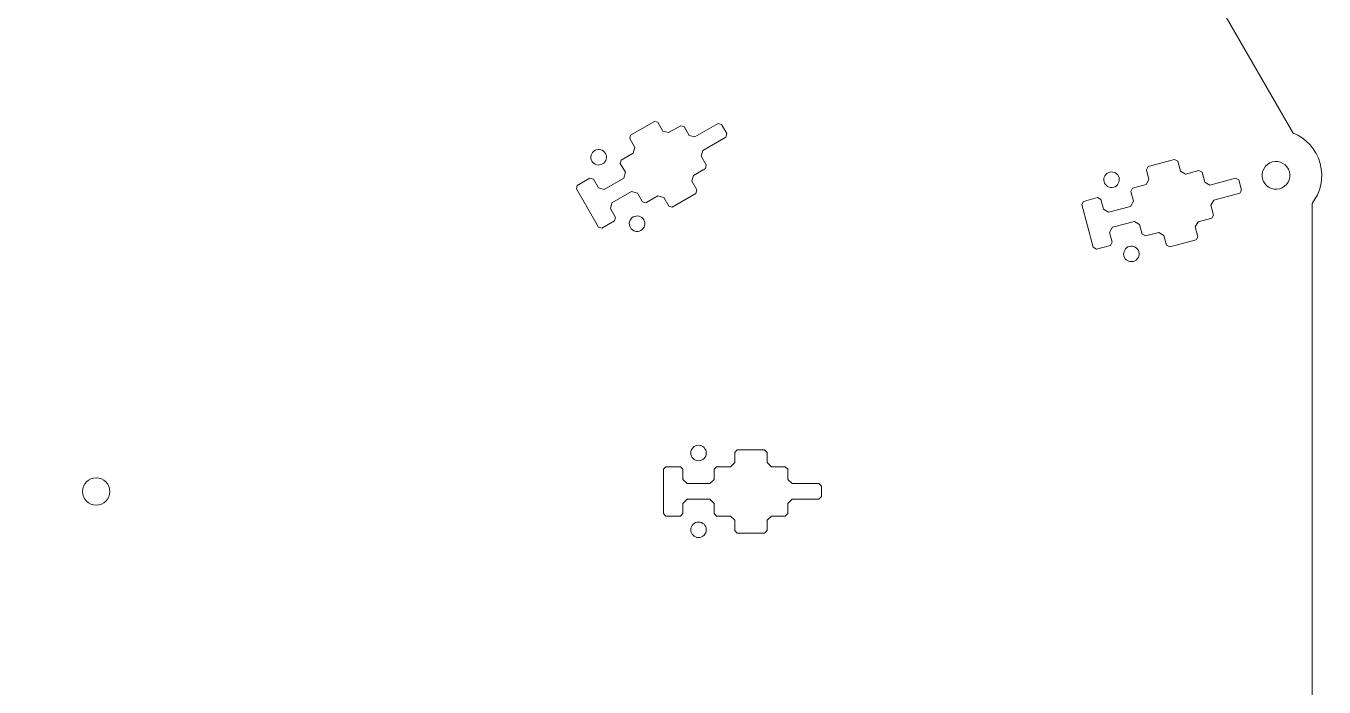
# Model space of a CAD drawing. Header units: millimetres. Extents: x -838 to 837, y -478 to 363.
# Drawn here: x -496 to -112.4, y -57.8 to 137.6 of the extents above; entities that cross this region are included whole.
import ezdxf

# ---------------------------------------------------------------- set-up
doc = ezdxf.new("R2010")
doc.units = ezdxf.units.MM
doc.header["$MEASUREMENT"] = 0
doc.layers.add('layer 1', color=7, linetype='Continuous')

msp = doc.modelspace()

# ---------------------------------------------------------------- linework, layer by layer
at = {"layer": 'layer 1', "color": 250, "lineweight": 9}
for points, knots in [([(-560.383, -359.3215), (-560.383, -359.3215), (-500.6636, -359.3215), (-500.6636, -359.3215), (-500.6636, -359.3215), (-500.6636, -359.3215), (-500.6638, -359.3213), (-500.6638, -359.3213), (-500.6638, -359.3213), (-498.8603, -359.3092), (-496.8282, -358.737), (-496.8059, -355.4042), (-496.8059, -355.4042), (-496.8059, -355.4042), (-496.8057, -334.1554), (-496.8057, -334.1554), (-496.8057, -334.1554), (-496.8057, -332.0253), (-495.139, -331.1553), (-493.2531, -331.1553), (-493.2531, -331.1553), (-493.2531, -331.1553), (-456.8051, -331.1552), (-456.8051, -331.1552), (-456.8051, -331.1552), (-455.1555, -331.1552), (-453.8048, -332.5057), (-453.8048, -334.1552), (-453.8048, -334.1552), (-453.8048, -334.1552), (-453.8053, -355.404), (-453.8053, -355.404), (-453.8053, -355.404), (-453.7758, -359.8174), (-449.9051, -359.2605), (-449.8954, -359.3215), (-449.8954, -359.3215), (-449.8954, -359.3215), (-390.1761, -359.3215), (-390.1761, -359.3215), (-390.1761, -359.3215), (-386.9491, -361.8473), (-382.6159, -362.8791), (-378.3527, -361.7368), (-378.3527, -361.7368), (-374.0895, -360.5945), (-370.8527, -357.5343), (-369.321, -353.7333), (-369.321, -353.7333), (-369.321, -353.7333), (-221.9159, -268.629), (-221.9159, -268.629), (-221.9159, -268.629), (-217.8583, -269.203), (-213.5898, -267.9299), (-210.4689, -264.809), (-210.4689, -264.809), (-207.348, -261.6881), (-206.0749, -257.4195), (-206.6489, -253.3619), (-206.6489, -253.3619), (-206.6489, -253.3619), (-121.5447, -105.9569), (-121.5447, -105.9569), (-121.5447, -105.9569), (-117.7438, -104.4252), (-114.6836, -101.1884), (-113.5413, -96.9252), (-113.5413, -96.9252), (-112.399, -92.6619), (-113.4308, -88.3286), (-115.9567, -85.1016), (-115.9567, -85.1016), (-115.9567, -85.1016), (-115.9568, 85.1075), (-115.9568, 85.1075), (-115.9568, 85.1075), (-113.4327, 88.3341), (-112.402, 92.666), (-113.5439, 96.9278), (-113.5439, 96.9278), (-114.6857, 101.189), (-117.7436, 104.4249), (-121.5422, 105.9574), (-121.5422, 105.9574), (-121.5422, 105.9574), (-206.6504, 253.3694), (-206.6504, 253.3694), (-206.6504, 253.3694), (-206.0786, 257.4251), (-207.3519, 261.6909), (-210.4712, 264.8102), (-210.4712, 264.8102), (-213.5902, 267.9292), (-217.8557, 269.2026), (-221.9111, 268.6311), (-221.9111, 268.6311), (-221.9111, 268.6311), (-369.3255, 353.7409), (-369.3255, 353.7409), (-369.3255, 353.7409), (-370.8585, 357.5384), (-374.0937, 360.5955), (-378.3541, 361.7371), (-378.3541, 361.7371), (-382.6146, 362.8787), (-386.9451, 361.8489), (-390.1714, 359.3265), (-390.1714, 359.3265), (-390.1714, 359.3265), (-560.3916, 359.3265), (-560.3916, 359.3265), (-560.3916, 359.3265), (-563.6179, 361.8485), (-567.9481, 362.8782), (-572.2084, 361.7367), (-572.2084, 361.7367), (-576.469, 360.5951), (-579.7045, 357.5378), (-581.2373, 353.74), (-581.2373, 353.74), (-581.2373, 353.74), (-728.6517, 268.6302), (-728.6517, 268.6302), (-728.6517, 268.6302), (-732.7069, 269.2015), (-736.972, 267.9281), (-740.0909, 264.8092), (-740.0909, 264.8092), (-743.2103, 261.6898), (-744.4836, 257.4238), (-743.9116, 253.3679), (-743.9116, 253.3679), (-743.9116, 253.3679), (-829.0201, 105.9556), (-829.0201, 105.9556), (-829.0201, 105.9556), (-832.8183, 104.4229), (-835.8758, 101.1873), (-837.0176, 96.9264), (-837.0176, 96.9264), (-838.1596, 92.6645), (-837.1287, 88.3325), (-834.6045, 85.1058), (-834.6045, 85.1058), (-834.6045, 85.1058), (-834.6045, -85.1078), (-834.6045, -85.1078), (-834.6045, -85.1078), (-837.1284, -88.3344), (-838.1591, -92.6662), (-837.0172, -96.9279), (-837.0172, -96.9279), (-835.875, -101.1905), (-832.8155, -104.4271), (-829.0153, -105.959), (-829.0153, -105.959), (-829.0153, -105.959), (-743.9102, -253.3655), (-743.9102, -253.3655), (-743.9102, -253.3655), (-744.4834, -257.4224), (-743.2102, -261.69), (-740.0899, -264.8103), (-740.0899, -264.8103), (-736.9691, -267.9311), (-732.7005, -269.2043), (-728.6429, -268.6303), (-728.6429, -268.6303), (-728.6429, -268.6303), (-581.2384, -353.7344), (-581.2384, -353.7344), (-581.2384, -353.7344), (-579.7066, -357.535), (-576.4699, -360.5949), (-572.207, -361.7372), (-572.207, -361.7372), (-567.9436, -362.8796), (-563.61, -361.8476), (-560.383, -359.3215)], [0, 0, 0, 0, 0.02173913, 0.02173913, 0.02173913, 0.02173913, 0.04347826, 0.04347826, 0.04347826, 0.04347826, 0.06521739, 0.06521739, 0.06521739, 0.06521739, 0.08695652, 0.08695652, 0.08695652, 0.08695652, 0.10869565, 0.10869565, 0.10869565, 0.10869565, 0.13043478, 0.13043478, 0.13043478, 0.13043478, 0.15217391, 0.15217391, 0.15217391, 0.15217391, 0.17391304, 0.17391304, 0.17391304, 0.17391304, 0.19565217, 0.19565217, 0.19565217, 0.19565217, 0.2173913, 0.2173913, 0.2173913, 0.2173913, 0.23913043, 0.23913043, 0.23913043, 0.23913043, 0.26086957, 0.26086957, 0.26086957, 0.26086957, 0.2826087, 0.2826087, 0.2826087, 0.2826087, 0.30434783, 0.30434783, 0.30434783, 0.30434783, 0.32608696, 0.32608696, 0.32608696, 0.32608696, 0.34782609, 0.34782609, 0.34782609, 0.34782609, 0.36956522, 0.36956522, 0.36956522, 0.36956522, 0.39130435, 0.39130435, 0.39130435, 0.39130435, 0.41304348, 0.41304348, 0.41304348, 0.41304348, 0.43478261, 0.43478261, 0.43478261, 0.43478261, 0.45652174, 0.45652174, 0.45652174, 0.45652174, 0.47826087, 0.47826087, 0.47826087, 0.47826087, 0.5, 0.5, 0.5, 0.5, 0.52173913, 0.52173913, 0.52173913, 0.52173913, 0.54347826, 0.54347826, 0.54347826, 0.54347826, 0.56521739, 0.56521739, 0.56521739, 0.56521739, 0.58695652, 0.58695652, 0.58695652, 0.58695652, 0.60869565, 0.60869565, 0.60869565, 0.60869565, 0.63043478, 0.63043478, 0.63043478, 0.63043478, 0.65217391, 0.65217391, 0.65217391, 0.65217391, 0.67391304, 0.67391304, 0.67391304, 0.67391304, 0.69565217, 0.69565217, 0.69565217, 0.69565217, 0.7173913, 0.7173913, 0.7173913, 0.7173913, 0.73913043, 0.73913043, 0.73913043, 0.73913043, 0.76086957, 0.76086957, 0.76086957, 0.76086957, 0.7826087, 0.7826087, 0.7826087, 0.7826087, 0.80434783, 0.80434783, 0.80434783, 0.80434783, 0.82608696, 0.82608696, 0.82608696, 0.82608696, 0.84782609, 0.84782609, 0.84782609, 0.84782609, 0.86956522, 0.86956522, 0.86956522, 0.86956522, 0.89130435, 0.89130435, 0.89130435, 0.89130435, 0.91304348, 0.91304348, 0.91304348, 0.91304348, 0.93478261, 0.93478261, 0.93478261, 0.93478261, 0.95652174, 0.95652174, 0.95652174, 0.95652174, 1, 1, 1, 1]), ([(-326.8447, 89.7396), (-326.8447, 89.7396), (-325.1583, 89.2804), (-325.1583, 89.2804), (-325.1583, 89.2804), (-325.1583, 89.2804), (-319.3243, 92.6484), (-319.3243, 92.6484), (-319.3243, 92.6484), (-319.3243, 92.6484), (-318.8772, 94.3399), (-318.8772, 94.3399), (-318.8772, 94.3399), (-318.8772, 94.3399), (-320.3772, 96.9381), (-320.3772, 96.9381), (-320.3772, 96.9381), (-320.3772, 96.9381), (-320.0996, 97.9745), (-320.0996, 97.9745), (-320.0996, 97.9745), (-320.0996, 97.9745), (-316.5418, 100.0284), (-316.5418, 100.0284), (-316.5418, 100.0284), (-316.5418, 100.0284), (-316.0944, 101.7198), (-316.0944, 101.7198), (-316.0944, 101.7198), (-316.0944, 101.7198), (-317.5948, 104.3183), (-317.5948, 104.3183), (-317.5948, 104.3183), (-317.5948, 104.3183), (-317.317, 105.3544), (-317.317, 105.3544), (-317.317, 105.3544), (-317.317, 105.3544), (-310.3169, 109.3961), (-310.3169, 109.3961), (-310.3169, 109.3961), (-310.3169, 109.3961), (-309.2808, 109.1182), (-309.2808, 109.1182), (-309.2808, 109.1182), (-309.2808, 109.1182), (-307.7808, 106.5197), (-307.7808, 106.5197), (-307.7808, 106.5197), (-307.7808, 106.5197), (-306.0924, 106.0615), (-306.0924, 106.0615), (-306.0924, 106.0615), (-306.0924, 106.0615), (-302.5342, 108.1157), (-302.5342, 108.1157), (-302.5342, 108.1157), (-302.5342, 108.1157), (-301.4981, 107.838), (-301.4981, 107.838), (-301.4981, 107.838), (-301.4981, 107.838), (-299.9978, 105.2397), (-299.9978, 105.2397), (-299.9978, 105.2397), (-299.9978, 105.2397), (-298.3096, 104.7813), (-298.3096, 104.7813), (-298.3096, 104.7813), (-298.3096, 104.7813), (-291.4606, 108.7357), (-291.4606, 108.7357), (-291.4606, 108.7357), (-291.4606, 108.7357), (-290.4243, 108.4579), (-290.4243, 108.4579), (-290.4243, 108.4579), (-290.4243, 108.4579), (-288.8828, 105.7884), (-288.8828, 105.7884), (-288.8828, 105.7884), (-288.8828, 105.7884), (-289.1603, 104.752), (-289.1603, 104.752), (-289.1603, 104.752), (-289.1603, 104.752), (-296.0094, 100.7978), (-296.0094, 100.7978), (-296.0094, 100.7978), (-296.0094, 100.7978), (-296.4568, 99.1064), (-296.4568, 99.1064), (-296.4568, 99.1064), (-296.4568, 99.1064), (-294.9565, 96.5081), (-294.9565, 96.5081), (-294.9565, 96.5081), (-294.9565, 96.5081), (-295.2341, 95.4718), (-295.2341, 95.4718), (-295.2341, 95.4718), (-295.2341, 95.4718), (-298.7922, 93.4175), (-298.7922, 93.4175), (-298.7922, 93.4175), (-298.7922, 93.4175), (-299.2395, 91.7264), (-299.2395, 91.7264), (-299.2395, 91.7264), (-299.2395, 91.7264), (-297.7393, 89.1278), (-297.7393, 89.1278), (-297.7393, 89.1278), (-297.7393, 89.1278), (-298.0168, 88.0915), (-298.0168, 88.0915), (-298.0168, 88.0915), (-298.0168, 88.0915), (-305.0168, 84.0501), (-305.0168, 84.0501), (-305.0168, 84.0501), (-305.0168, 84.0501), (-306.0531, 84.3279), (-306.0531, 84.3279), (-306.0531, 84.3279), (-306.0531, 84.3279), (-307.5533, 86.9263), (-307.5533, 86.9263), (-307.5533, 86.9263), (-307.5533, 86.9263), (-309.2418, 87.3845), (-309.2418, 87.3845), (-309.2418, 87.3845), (-309.2418, 87.3845), (-312.7998, 85.3306), (-312.7998, 85.3306), (-312.7998, 85.3306), (-312.7998, 85.3306), (-313.8355, 85.6084), (-313.8355, 85.6084), (-313.8355, 85.6084), (-313.8355, 85.6084), (-315.336, 88.2066), (-315.336, 88.2066), (-315.336, 88.2066), (-315.336, 88.2066), (-317.0222, 88.6662), (-317.0222, 88.6662), (-317.0222, 88.6662), (-317.0222, 88.6662), (-322.8563, 85.2979), (-322.8563, 85.2979), (-322.8563, 85.2979), (-322.8563, 85.2979), (-323.3036, 83.6063), (-323.3036, 83.6063), (-323.3036, 83.6063), (-323.3036, 83.6063), (-321.8036, 81.0081), (-321.8036, 81.0081), (-321.8036, 81.0081), (-321.8036, 81.0081), (-322.0812, 79.9717), (-322.0812, 79.9717), (-322.0812, 79.9717), (-322.0812, 79.9717), (-325.79, 77.8306), (-325.79, 77.8306), (-325.79, 77.8306), (-325.79, 77.8306), (-326.8261, 78.1082), (-326.8261, 78.1082), (-326.8261, 78.1082), (-326.8261, 78.1082), (-333.3677, 89.4381), (-333.3677, 89.4381), (-333.3677, 89.4381), (-333.3677, 89.4381), (-333.0901, 90.4745), (-333.0901, 90.4745), (-333.0901, 90.4745), (-333.0901, 90.4745), (-329.3813, 92.6155), (-329.3813, 92.6155), (-329.3813, 92.6155), (-329.3813, 92.6155), (-328.3449, 92.3382), (-328.3449, 92.3382), (-328.3449, 92.3382), (-328.3449, 92.3382), (-326.8447, 89.7396), (-326.8447, 89.7396)], [0, 0, 0, 0, 0.02040816, 0.02040816, 0.02040816, 0.02040816, 0.04081633, 0.04081633, 0.04081633, 0.04081633, 0.06122449, 0.06122449, 0.06122449, 0.06122449, 0.08163265, 0.08163265, 0.08163265, 0.08163265, 0.10204082, 0.10204082, 0.10204082, 0.10204082, 0.12244898, 0.12244898, 0.12244898, 0.12244898, 0.14285714, 0.14285714, 0.14285714, 0.14285714, 0.16326531, 0.16326531, 0.16326531, 0.16326531, 0.18367347, 0.18367347, 0.18367347, 0.18367347, 0.20408163, 0.20408163, 0.20408163, 0.20408163, 0.2244898, 0.2244898, 0.2244898, 0.2244898, 0.24489796, 0.24489796, 0.24489796, 0.24489796, 0.26530612, 0.26530612, 0.26530612, 0.26530612, 0.28571429, 0.28571429, 0.28571429, 0.28571429, 0.30612245, 0.30612245, 0.30612245, 0.30612245, 0.32653061, 0.32653061, 0.32653061, 0.32653061, 0.34693878, 0.34693878, 0.34693878, 0.34693878, 0.36734694, 0.36734694, 0.36734694, 0.36734694, 0.3877551, 0.3877551, 0.3877551, 0.3877551, 0.40816327, 0.40816327, 0.40816327, 0.40816327, 0.42857143, 0.42857143, 0.42857143, 0.42857143, 0.44897959, 0.44897959, 0.44897959, 0.44897959, 0.46938776, 0.46938776, 0.46938776, 0.46938776, 0.48979592, 0.48979592, 0.48979592, 0.48979592, 0.51020408, 0.51020408, 0.51020408, 0.51020408, 0.53061224, 0.53061224, 0.53061224, 0.53061224, 0.55102041, 0.55102041, 0.55102041, 0.55102041, 0.57142857, 0.57142857, 0.57142857, 0.57142857, 0.59183673, 0.59183673, 0.59183673, 0.59183673, 0.6122449, 0.6122449, 0.6122449, 0.6122449, 0.63265306, 0.63265306, 0.63265306, 0.63265306, 0.65306122, 0.65306122, 0.65306122, 0.65306122, 0.67346939, 0.67346939, 0.67346939, 0.67346939, 0.69387755, 0.69387755, 0.69387755, 0.69387755, 0.71428571, 0.71428571, 0.71428571, 0.71428571, 0.73469388, 0.73469388, 0.73469388, 0.73469388, 0.75510204, 0.75510204, 0.75510204, 0.75510204, 0.7755102, 0.7755102, 0.7755102, 0.7755102, 0.79591837, 0.79591837, 0.79591837, 0.79591837, 0.81632653, 0.81632653, 0.81632653, 0.81632653, 0.83673469, 0.83673469, 0.83673469, 0.83673469, 0.85714286, 0.85714286, 0.85714286, 0.85714286, 0.87755102, 0.87755102, 0.87755102, 0.87755102, 0.89795918, 0.89795918, 0.89795918, 0.89795918, 0.91836735, 0.91836735, 0.91836735, 0.91836735, 0.93877551, 0.93877551, 0.93877551, 0.93877551, 0.95918367, 0.95918367, 0.95918367, 0.95918367, 1, 1, 1, 1]), ([(-328.7539, 97.6474), (-329.3889, 98.7475), (-329.0127, 100.1543), (-327.9123, 100.7894), (-327.9123, 100.7894), (-326.812, 101.4244), (-325.4054, 101.0477), (-324.7702, 99.9475), (-324.7702, 99.9475), (-324.135, 98.8474), (-324.5123, 97.4409), (-325.6122, 96.8057), (-325.6122, 96.8057), (-326.7121, 96.1706), (-328.1189, 96.5474), (-328.7539, 97.6474)], [0, 0, 0, 0, 0.2, 0.2, 0.2, 0.2, 0.4, 0.4, 0.4, 0.4, 0.6, 0.6, 0.6, 0.6, 1, 1, 1, 1]), ([(-177.6193, 83.4212), (-177.6193, 83.4212), (-176.1093, 82.5412), (-176.1093, 82.5412), (-176.1093, 82.5412), (-176.1093, 82.5412), (-169.6024, 84.2845), (-169.6024, 84.2845), (-169.6024, 84.2845), (-169.6024, 84.2845), (-168.7327, 85.8026), (-168.7327, 85.8026), (-168.7327, 85.8026), (-168.7327, 85.8026), (-169.5091, 88.7005), (-169.5091, 88.7005), (-169.5091, 88.7005), (-169.5091, 88.7005), (-168.9727, 89.6297), (-168.9727, 89.6297), (-168.9727, 89.6297), (-168.9727, 89.6297), (-165.0045, 90.6929), (-165.0045, 90.6929), (-165.0045, 90.6929), (-165.0045, 90.6929), (-164.1346, 92.2108), (-164.1346, 92.2108), (-164.1346, 92.2108), (-164.1346, 92.2108), (-164.9114, 95.1091), (-164.9114, 95.1091), (-164.9114, 95.1091), (-164.9114, 95.1091), (-164.3749, 96.038), (-164.3749, 96.038), (-164.3749, 96.038), (-164.3749, 96.038), (-156.5672, 98.1302), (-156.5672, 98.1302), (-156.5672, 98.1302), (-156.5672, 98.1302), (-155.6385, 97.5936), (-155.6385, 97.5936), (-155.6385, 97.5936), (-155.6385, 97.5936), (-154.862, 94.6954), (-154.862, 94.6954), (-154.862, 94.6954), (-154.862, 94.6954), (-153.3497, 93.8159), (-153.3497, 93.8159), (-153.3497, 93.8159), (-153.3497, 93.8159), (-149.3811, 94.879), (-149.3811, 94.879), (-149.3811, 94.879), (-149.3811, 94.879), (-148.4522, 94.3427), (-148.4522, 94.3427), (-148.4522, 94.3427), (-148.4522, 94.3427), (-147.6755, 91.4448), (-147.6755, 91.4448), (-147.6755, 91.4448), (-147.6755, 91.4448), (-146.1635, 90.5649), (-146.1635, 90.5649), (-146.1635, 90.5649), (-146.1635, 90.5649), (-138.5244, 92.6119), (-138.5244, 92.6119), (-138.5244, 92.6119), (-138.5244, 92.6119), (-137.5953, 92.0754), (-137.5953, 92.0754), (-137.5953, 92.0754), (-137.5953, 92.0754), (-136.7972, 89.0979), (-136.7972, 89.0979), (-136.7972, 89.0979), (-136.7972, 89.0979), (-137.3334, 88.1686), (-137.3334, 88.1686), (-137.3334, 88.1686), (-137.3334, 88.1686), (-144.9727, 86.1218), (-144.9727, 86.1218), (-144.9727, 86.1218), (-144.9727, 86.1218), (-145.8426, 84.6039), (-145.8426, 84.6039), (-145.8426, 84.6039), (-145.8426, 84.6039), (-145.0659, 81.7058), (-145.0659, 81.7058), (-145.0659, 81.7058), (-145.0659, 81.7058), (-145.6022, 80.7767), (-145.6022, 80.7767), (-145.6022, 80.7767), (-145.6022, 80.7767), (-149.5708, 79.7133), (-149.5708, 79.7133), (-149.5708, 79.7133), (-149.5708, 79.7133), (-150.4405, 78.1957), (-150.4405, 78.1957), (-150.4405, 78.1957), (-150.4405, 78.1957), (-149.664, 75.2972), (-149.664, 75.2972), (-149.664, 75.2972), (-149.664, 75.2972), (-150.2003, 74.368), (-150.2003, 74.368), (-150.2003, 74.368), (-150.2003, 74.368), (-158.0078, 72.2761), (-158.0078, 72.2761), (-158.0078, 72.2761), (-158.0078, 72.2761), (-158.9368, 72.8126), (-158.9368, 72.8126), (-158.9368, 72.8126), (-158.9368, 72.8126), (-159.7134, 75.7108), (-159.7134, 75.7108), (-159.7134, 75.7108), (-159.7134, 75.7108), (-161.2258, 76.5904), (-161.2258, 76.5904), (-161.2258, 76.5904), (-161.2258, 76.5904), (-165.1941, 75.5273), (-165.1941, 75.5273), (-165.1941, 75.5273), (-165.1941, 75.5273), (-166.1227, 76.0637), (-166.1227, 76.0637), (-166.1227, 76.0637), (-166.1227, 76.0637), (-166.8996, 78.9619), (-166.8996, 78.9619), (-166.8996, 78.9619), (-166.8996, 78.9619), (-168.4093, 79.8421), (-168.4093, 79.8421), (-168.4093, 79.8421), (-168.4093, 79.8421), (-174.9164, 78.0986), (-174.9164, 78.0986), (-174.9164, 78.0986), (-174.9164, 78.0986), (-175.7863, 76.5805), (-175.7863, 76.5805), (-175.7863, 76.5805), (-175.7863, 76.5805), (-175.0099, 73.6824), (-175.0099, 73.6824), (-175.0099, 73.6824), (-175.0099, 73.6824), (-175.5462, 72.7532), (-175.5462, 72.7532), (-175.5462, 72.7532), (-175.5462, 72.7532), (-179.6829, 71.645), (-179.6829, 71.645), (-179.6829, 71.645), (-179.6829, 71.645), (-180.6118, 72.1813), (-180.6118, 72.1813), (-180.6118, 72.1813), (-180.6118, 72.1813), (-183.9982, 84.8183), (-183.9982, 84.8183), (-183.9982, 84.8183), (-183.9982, 84.8183), (-183.4617, 85.7475), (-183.4617, 85.7475), (-183.4617, 85.7475), (-183.4617, 85.7475), (-179.3253, 86.8556), (-179.3253, 86.8556), (-179.3253, 86.8556), (-179.3253, 86.8556), (-178.3959, 86.3195), (-178.3959, 86.3195), (-178.3959, 86.3195), (-178.3959, 86.3195), (-177.6193, 83.4212), (-177.6193, 83.4212)], [0, 0, 0, 0, 0.02040816, 0.02040816, 0.02040816, 0.02040816, 0.04081633, 0.04081633, 0.04081633, 0.04081633, 0.06122449, 0.06122449, 0.06122449, 0.06122449, 0.08163265, 0.08163265, 0.08163265, 0.08163265, 0.10204082, 0.10204082, 0.10204082, 0.10204082, 0.12244898, 0.12244898, 0.12244898, 0.12244898, 0.14285714, 0.14285714, 0.14285714, 0.14285714, 0.16326531, 0.16326531, 0.16326531, 0.16326531, 0.18367347, 0.18367347, 0.18367347, 0.18367347, 0.20408163, 0.20408163, 0.20408163, 0.20408163, 0.2244898, 0.2244898, 0.2244898, 0.2244898, 0.24489796, 0.24489796, 0.24489796, 0.24489796, 0.26530612, 0.26530612, 0.26530612, 0.26530612, 0.28571429, 0.28571429, 0.28571429, 0.28571429, 0.30612245, 0.30612245, 0.30612245, 0.30612245, 0.32653061, 0.32653061, 0.32653061, 0.32653061, 0.34693878, 0.34693878, 0.34693878, 0.34693878, 0.36734694, 0.36734694, 0.36734694, 0.36734694, 0.3877551, 0.3877551, 0.3877551, 0.3877551, 0.40816327, 0.40816327, 0.40816327, 0.40816327, 0.42857143, 0.42857143, 0.42857143, 0.42857143, 0.44897959, 0.44897959, 0.44897959, 0.44897959, 0.46938776, 0.46938776, 0.46938776, 0.46938776, 0.48979592, 0.48979592, 0.48979592, 0.48979592, 0.51020408, 0.51020408, 0.51020408, 0.51020408, 0.53061224, 0.53061224, 0.53061224, 0.53061224, 0.55102041, 0.55102041, 0.55102041, 0.55102041, 0.57142857, 0.57142857, 0.57142857, 0.57142857, 0.59183673, 0.59183673, 0.59183673, 0.59183673, 0.6122449, 0.6122449, 0.6122449, 0.6122449, 0.63265306, 0.63265306, 0.63265306, 0.63265306, 0.65306122, 0.65306122, 0.65306122, 0.65306122, 0.67346939, 0.67346939, 0.67346939, 0.67346939, 0.69387755, 0.69387755, 0.69387755, 0.69387755, 0.71428571, 0.71428571, 0.71428571, 0.71428571, 0.73469388, 0.73469388, 0.73469388, 0.73469388, 0.75510204, 0.75510204, 0.75510204, 0.75510204, 0.7755102, 0.7755102, 0.7755102, 0.7755102, 0.79591837, 0.79591837, 0.79591837, 0.79591837, 0.81632653, 0.81632653, 0.81632653, 0.81632653, 0.83673469, 0.83673469, 0.83673469, 0.83673469, 0.85714286, 0.85714286, 0.85714286, 0.85714286, 0.87755102, 0.87755102, 0.87755102, 0.87755102, 0.89795918, 0.89795918, 0.89795918, 0.89795918, 0.91836735, 0.91836735, 0.91836735, 0.91836735, 0.93877551, 0.93877551, 0.93877551, 0.93877551, 0.95918367, 0.95918367, 0.95918367, 0.95918367, 1, 1, 1, 1]), ([(-177.4169, 91.5537), (-177.7455, 92.7807), (-177.0179, 94.0421), (-175.7907, 94.3708), (-175.7907, 94.3708), (-174.5635, 94.6994), (-173.3023, 93.9715), (-172.9735, 92.7444), (-172.9735, 92.7444), (-172.6447, 91.5173), (-173.3732, 90.2564), (-174.6, 89.9275), (-174.6, 89.9275), (-175.8268, 89.5988), (-177.0881, 90.3268), (-177.4169, 91.5537)], [0, 0, 0, 0, 0.2, 0.2, 0.2, 0.2, 0.4, 0.4, 0.4, 0.4, 0.6, 0.6, 0.6, 0.6, 1, 1, 1, 1]), ([(-317.4098, 77.9988), (-318.0449, 79.0989), (-317.6679, 80.5054), (-316.5679, 81.1406), (-316.5679, 81.1406), (-315.468, 81.7757), (-314.0614, 81.3988), (-313.4262, 80.2989), (-313.4262, 80.2989), (-312.7909, 79.1988), (-313.168, 77.7923), (-314.2681, 77.1571), (-314.2681, 77.1571), (-315.3682, 76.5219), (-316.7748, 76.8986), (-317.4098, 77.9988)], [0, 0, 0, 0, 0.2, 0.2, 0.2, 0.2, 0.4, 0.4, 0.4, 0.4, 0.6, 0.6, 0.6, 0.6, 1, 1, 1, 1]), ([(-171.5447, 69.6385), (-171.8734, 70.8656), (-171.1452, 72.1265), (-169.9183, 72.4553), (-169.9183, 72.4553), (-168.6915, 72.7841), (-167.4304, 72.056), (-167.1015, 70.8292), (-167.1015, 70.8292), (-166.7726, 69.6022), (-167.5009, 68.3412), (-168.7279, 68.0124), (-168.7279, 68.0124), (-169.9549, 67.6835), (-171.2161, 68.4115), (-171.5447, 69.6385)], [0, 0, 0, 0, 0.2, 0.2, 0.2, 0.2, 0.4, 0.4, 0.4, 0.4, 0.6, 0.6, 0.6, 0.6, 1, 1, 1, 1]), ([(-301.8598, 3.5823), (-301.8598, 3.5823), (-300.6289, 2.3414), (-300.6289, 2.3414), (-300.6289, 2.3414), (-300.6289, 2.3414), (-293.8925, 2.3412), (-293.8925, 2.3412), (-293.8925, 2.3412), (-293.8925, 2.3412), (-292.6596, 3.5825), (-292.6596, 3.5825), (-292.6596, 3.5825), (-292.6596, 3.5825), (-292.6595, 6.5826), (-292.6595, 6.5826), (-292.6595, 6.5826), (-292.6595, 6.5826), (-291.9009, 7.3414), (-291.9009, 7.3414), (-291.9009, 7.3414), (-291.9009, 7.3414), (-287.7928, 7.3412), (-287.7928, 7.3412), (-287.7928, 7.3412), (-287.7928, 7.3412), (-286.5597, 8.5823), (-286.5597, 8.5823), (-286.5597, 8.5823), (-286.5597, 8.5823), (-286.5598, 11.5828), (-286.5598, 11.5828), (-286.5598, 11.5828), (-286.5598, 11.5828), (-285.8012, 12.3412), (-285.8012, 12.3412), (-285.8012, 12.3412), (-285.8012, 12.3412), (-277.7181, 12.3414), (-277.7181, 12.3414), (-277.7181, 12.3414), (-277.7181, 12.3414), (-276.9597, 11.5827), (-276.9597, 11.5827), (-276.9597, 11.5827), (-276.9597, 11.5827), (-276.9599, 8.5823), (-276.9599, 8.5823), (-276.9599, 8.5823), (-276.9599, 8.5823), (-275.7268, 7.3413), (-275.7268, 7.3413), (-275.7268, 7.3413), (-275.7268, 7.3413), (-271.6183, 7.3412), (-271.6183, 7.3412), (-271.6183, 7.3412), (-271.6183, 7.3412), (-270.8598, 6.5827), (-270.8598, 6.5827), (-270.8598, 6.5827), (-270.8598, 6.5827), (-270.8597, 3.5823), (-270.8597, 3.5823), (-270.8597, 3.5823), (-270.8597, 3.5823), (-269.6268, 2.3412), (-269.6268, 2.3412), (-269.6268, 2.3412), (-269.6268, 2.3412), (-261.7182, 2.3413), (-261.7182, 2.3413), (-261.7182, 2.3413), (-261.7182, 2.3413), (-260.9597, 1.5826), (-260.9597, 1.5826), (-260.9597, 1.5826), (-260.9597, 1.5826), (-260.9594, -1.5), (-260.9594, -1.5), (-260.9594, -1.5), (-260.9594, -1.5), (-261.718, -2.2588), (-261.718, -2.2588), (-261.718, -2.2588), (-261.718, -2.2588), (-269.6266, -2.2587), (-269.6266, -2.2587), (-269.6266, -2.2587), (-269.6266, -2.2587), (-270.8597, -3.4998), (-270.8597, -3.4998), (-270.8597, -3.4998), (-270.8597, -3.4998), (-270.8596, -6.5001), (-270.8596, -6.5001), (-270.8596, -6.5001), (-270.8596, -6.5001), (-271.6181, -7.2588), (-271.6181, -7.2588), (-271.6181, -7.2588), (-271.6181, -7.2588), (-275.7267, -7.2588), (-275.7267, -7.2588), (-275.7267, -7.2588), (-275.7267, -7.2588), (-276.9596, -8.4997), (-276.9596, -8.4997), (-276.9596, -8.4997), (-276.9596, -8.4997), (-276.9597, -11.5003), (-276.9597, -11.5003), (-276.9597, -11.5003), (-276.9597, -11.5003), (-277.7182, -12.259), (-277.7182, -12.259), (-277.7182, -12.259), (-277.7182, -12.259), (-285.801, -12.2589), (-285.801, -12.2589), (-285.801, -12.2589), (-285.801, -12.2589), (-286.5596, -11.5002), (-286.5596, -11.5002), (-286.5596, -11.5002), (-286.5596, -11.5002), (-286.5596, -8.4998), (-286.5596, -8.4998), (-286.5596, -8.4998), (-286.5596, -8.4998), (-287.7928, -7.2588), (-287.7928, -7.2588), (-287.7928, -7.2588), (-287.7928, -7.2588), (-291.9011, -7.2585), (-291.9011, -7.2585), (-291.9011, -7.2585), (-291.9011, -7.2585), (-292.6591, -6.5001), (-292.6591, -6.5001), (-292.6591, -6.5001), (-292.6591, -6.5001), (-292.6595, -3.4997), (-292.6595, -3.4997), (-292.6595, -3.4997), (-292.6595, -3.4997), (-293.89, -2.2586), (-293.89, -2.2586), (-293.89, -2.2586), (-293.89, -2.2586), (-300.6266, -2.2586), (-300.6266, -2.2586), (-300.6266, -2.2586), (-300.6266, -2.2586), (-301.8598, -3.4999), (-301.8598, -3.4999), (-301.8598, -3.4999), (-301.8598, -3.4999), (-301.8598, -6.5), (-301.8598, -6.5), (-301.8598, -6.5), (-301.8598, -6.5), (-302.6184, -7.2587), (-302.6184, -7.2587), (-302.6184, -7.2587), (-302.6184, -7.2587), (-306.9009, -7.2586), (-306.9009, -7.2586), (-306.9009, -7.2586), (-306.9009, -7.2586), (-307.6594, -6.5001), (-307.6594, -6.5001), (-307.6594, -6.5001), (-307.6594, -6.5001), (-307.6596, 6.5827), (-307.6596, 6.5827), (-307.6596, 6.5827), (-307.6596, 6.5827), (-306.901, 7.3414), (-306.901, 7.3414), (-306.901, 7.3414), (-306.901, 7.3414), (-302.6186, 7.3412), (-302.6186, 7.3412), (-302.6186, 7.3412), (-302.6186, 7.3412), (-301.8597, 6.5828), (-301.8597, 6.5828), (-301.8597, 6.5828), (-301.8597, 6.5828), (-301.8598, 3.5823), (-301.8598, 3.5823)], [0, 0, 0, 0, 0.02040816, 0.02040816, 0.02040816, 0.02040816, 0.04081633, 0.04081633, 0.04081633, 0.04081633, 0.06122449, 0.06122449, 0.06122449, 0.06122449, 0.08163265, 0.08163265, 0.08163265, 0.08163265, 0.10204082, 0.10204082, 0.10204082, 0.10204082, 0.12244898, 0.12244898, 0.12244898, 0.12244898, 0.14285714, 0.14285714, 0.14285714, 0.14285714, 0.16326531, 0.16326531, 0.16326531, 0.16326531, 0.18367347, 0.18367347, 0.18367347, 0.18367347, 0.20408163, 0.20408163, 0.20408163, 0.20408163, 0.2244898, 0.2244898, 0.2244898, 0.2244898, 0.24489796, 0.24489796, 0.24489796, 0.24489796, 0.26530612, 0.26530612, 0.26530612, 0.26530612, 0.28571429, 0.28571429, 0.28571429, 0.28571429, 0.30612245, 0.30612245, 0.30612245, 0.30612245, 0.32653061, 0.32653061, 0.32653061, 0.32653061, 0.34693878, 0.34693878, 0.34693878, 0.34693878, 0.36734694, 0.36734694, 0.36734694, 0.36734694, 0.3877551, 0.3877551, 0.3877551, 0.3877551, 0.40816327, 0.40816327, 0.40816327, 0.40816327, 0.42857143, 0.42857143, 0.42857143, 0.42857143, 0.44897959, 0.44897959, 0.44897959, 0.44897959, 0.46938776, 0.46938776, 0.46938776, 0.46938776, 0.48979592, 0.48979592, 0.48979592, 0.48979592, 0.51020408, 0.51020408, 0.51020408, 0.51020408, 0.53061224, 0.53061224, 0.53061224, 0.53061224, 0.55102041, 0.55102041, 0.55102041, 0.55102041, 0.57142857, 0.57142857, 0.57142857, 0.57142857, 0.59183673, 0.59183673, 0.59183673, 0.59183673, 0.6122449, 0.6122449, 0.6122449, 0.6122449, 0.63265306, 0.63265306, 0.63265306, 0.63265306, 0.65306122, 0.65306122, 0.65306122, 0.65306122, 0.67346939, 0.67346939, 0.67346939, 0.67346939, 0.69387755, 0.69387755, 0.69387755, 0.69387755, 0.71428571, 0.71428571, 0.71428571, 0.71428571, 0.73469388, 0.73469388, 0.73469388, 0.73469388, 0.75510204, 0.75510204, 0.75510204, 0.75510204, 0.7755102, 0.7755102, 0.7755102, 0.7755102, 0.79591837, 0.79591837, 0.79591837, 0.79591837, 0.81632653, 0.81632653, 0.81632653, 0.81632653, 0.83673469, 0.83673469, 0.83673469, 0.83673469, 0.85714286, 0.85714286, 0.85714286, 0.85714286, 0.87755102, 0.87755102, 0.87755102, 0.87755102, 0.89795918, 0.89795918, 0.89795918, 0.89795918, 0.91836735, 0.91836735, 0.91836735, 0.91836735, 0.93877551, 0.93877551, 0.93877551, 0.93877551, 0.95918367, 0.95918367, 0.95918367, 0.95918367, 1, 1, 1, 1]), ([(-299.5593, 11.3852), (-299.5592, 12.6555), (-298.53, 13.6857), (-297.2595, 13.6855), (-297.2595, 13.6855), (-295.9891, 13.6853), (-294.9593, 12.6557), (-294.9593, 11.3853), (-294.9593, 11.3853), (-294.9593, 10.115), (-295.9892, 9.0856), (-297.2594, 9.0855), (-297.2594, 9.0855), (-298.5295, 9.0854), (-299.5594, 10.1151), (-299.5593, 11.3852)], [0, 0, 0, 0, 0.2, 0.2, 0.2, 0.2, 0.4, 0.4, 0.4, 0.4, 0.6, 0.6, 0.6, 0.6, 1, 1, 1, 1]), ([(-299.5594, -11.303), (-299.5593, -10.0327), (-298.5296, -9.0032), (-297.2593, -9.0031), (-297.2593, -9.0031), (-295.9892, -9.003), (-294.9595, -10.0327), (-294.9594, -11.3028), (-294.9594, -11.3028), (-294.9593, -12.5732), (-295.9891, -13.6027), (-297.2594, -13.6028), (-297.2594, -13.6028), (-298.5297, -13.6029), (-299.5595, -12.5733), (-299.5594, -11.303)], [0, 0, 0, 0, 0.2, 0.2, 0.2, 0.2, 0.4, 0.4, 0.4, 0.4, 0.6, 0.6, 0.6, 0.6, 1, 1, 1, 1])]:
    msp.add_open_spline(points, degree=3, knots=knots, dxfattribs=at)
at = {"layer": 'layer 1', "color": 1, "lineweight": 9}
for points in [[(-122.6211, 94.4974), (-122.0376, 92.32), (-123.3425, 90.0593), (-125.52, 89.476), (-125.52, 89.476), (-127.6975, 88.8926), (-129.9582, 90.1975), (-130.5416, 92.3751), (-130.5416, 92.3751), (-131.1251, 94.5527), (-129.82, 96.8131), (-127.6423, 97.3965), (-127.6423, 97.3965), (-125.4649, 97.98), (-123.2045, 96.6748), (-122.6211, 94.4974)], [(-475.2805, 4.0526), (-473.0438, 4.0526), (-471.2305, 2.2393), (-471.2305, 0.0026), (-471.2305, 0.0026), (-471.2305, -2.2341), (-473.0438, -4.0474), (-475.2805, -4.0474), (-475.2805, -4.0474), (-477.5172, -4.0474), (-479.3305, -2.2341), (-479.3305, 0.0026), (-479.3305, 0.0026), (-479.3305, 2.2393), (-477.5172, 4.0526), (-475.2805, 4.0526)]]:
    msp.add_open_spline(points, degree=3, knots=[0, 0, 0, 0, 0.2, 0.2, 0.2, 0.2, 0.4, 0.4, 0.4, 0.4, 0.6, 0.6, 0.6, 0.6, 1, 1, 1, 1], dxfattribs=at)

doc.saveas('drawing.dxf')
